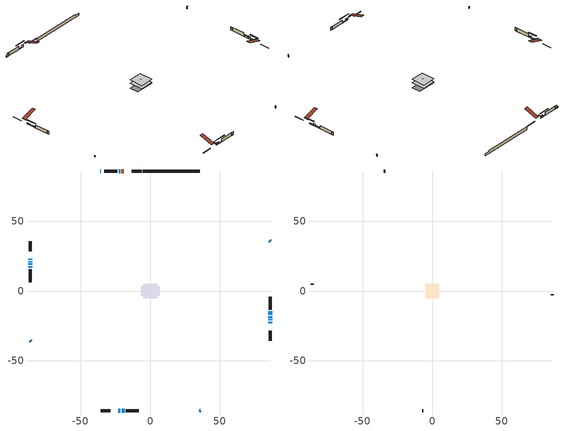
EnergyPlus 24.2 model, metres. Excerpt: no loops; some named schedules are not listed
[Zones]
conditioned space
 floor outside (Floor1 construction): -0.44,-0.44 -0.44,0.44 0.44,0.44 0.44,-0.44 z0.84
 floor adiabatic (AdiabaticFloorConstruction): -5.04,-5.04 -5.04,5.04 5.04,5.04 5.04,-5.04 z0.84
 floor foundation (Slab1 construction): -6.97,-3.28 -6.97,3.28 6.97,3.28 6.97,-3.28 z-1.52
 wall outside (RimJoist1 construction): -6.25,86.13 -13.32,86.13 / -35.67,-86.13 -28.6,-86.13 / -86.13,35.67 -86.13,28.6 / 86.13,-35.67 86.13,-28.6 z0.84:1.14
 wall outside (AdiabaticWallConstruction 1): -18.92,86.13 -20.65,86.13 z0.84:2.87
 wall outside (AdiabaticWallConstruction): -86.13,23.01 -86.13,22.4 z0.84:1.45; -86.13,-35.67 -85.87,-35.93 / -86.13,21.47 -86.13,20.78 / -35.67,86.13 -35.93,85.87 z0.84:1.66; -23.01,-86.13 -21.48,-86.13 z0.84:1.6; -86.13,19.86 -86.13,18.78 / 86.13,-23.01 86.13,-21.94 / -21.57,86.13 -22.64,86.13 / -20.56,-86.13 -18.42,-86.13 z0.84:1.4; 86.13,-21.01 86.13,-20.4 z0.84:1.08; 35.67,-86.13 35.96,-85.84 / 86.13,35.67 85.84,35.96 z0.84:2.37; 86.13,-19.47 86.13,-18 z0.84:2.36; 86.13,-17.07 86.13,-14.43 / -86.13,17.86 -86.13,16.54 z0.84:1.7
 wall outside (Wall1 construction): -23.57,86.13 -32.97,86.13 / -17.49,-86.13 -8.09,-86.13 / -86.13,15.61 -86.13,6.21 / 86.13,-13.5 86.13,-4.1 z0.84:3.28
 wall foundation (FoundationWall1 construction): -5.32,86.13,-1.52 -5.32,86.13,0.84 31.58,86.13,0.84 31.58,86.13,0.11 35.67,86.13,0.11 35.67,86.13,-1.52
 window (WindowConstruction 9): -86.13,23.01 -86.13,22.4 z0.84:1.45
 window (WindowConstruction 6): -86.13,-35.67 -85.87,-35.93 z0.84:1.65
 window (WindowConstruction 7): -86.13,21.47 -86.13,20.78 z0.84:1.65
 window (WindowConstruction 8): -23.01,-86.13 -21.48,-86.13 z0.84:1.6
 window (WindowConstruction 11): -86.13,19.85 -86.13,18.79 z0.84:1.4
 window (WindowConstruction 12): 86.13,-23.01 86.13,-21.94 z0.84:1.4
 window (WindowConstruction 13): -21.57,86.13 -22.64,86.13 z0.84:1.4
 window (WindowConstruction 14): -20.55,-86.13 -18.42,-86.13 z0.84:1.4
 window (WindowConstruction 10): 86.13,-21.01 86.13,-20.4 z0.84:1.08
 window (WindowConstruction): 35.67,-86.13 35.96,-85.84 z0.84:2.36
 window (WindowConstruction 1): 86.13,-19.47 86.13,-18 z0.84:2.36
 window (WindowConstruction 2): 86.13,35.67 85.84,35.96 z0.84:2.36
 window (WindowConstruction 3): 86.13,-17.07 86.13,-14.43 z0.84:1.7
 window (WindowConstruction 4): -86.13,17.86 -86.13,16.54 z0.84:1.7
 window (WindowConstruction 5): -35.67,86.13 -35.93,85.87 z0.84:1.65
 door (Door): -18.92,86.13 -20.65,86.13 z0.84:2.87
 ceiling adiabatic (AdiabaticFloorConstruction): 5.04,-5.04 5.04,5.04 -5.04,5.04 -5.04,-5.04 z0.84
attic - vented
 floor to conditioned space (Floor2 construction Reversed): -5.04,-5.04 -5.04,5.04 5.04,5.04 5.04,-5.04 z3.28
 floor to conditioned space (Floor3 construction Reversed): -0.44,-0.44 -0.44,0.44 0.44,0.44 0.44,-0.44 z3.28
 wall outside (Wall2 construction): -33.9,86.13 -34.75,86.13 / -7.16,-86.13 -6.32,-86.13 / -86.13,5.28 -86.13,4.43 / 86.13,-3.17 86.13,-2.33 z0.84:3.28
 roof outside (Roof1 construction): -16.84,86.13,3.28 -16.84,76.31,6.55 -14.25,76.31,6.55 -14.25,86.13,3.28; -25.09,-86.13,3.28 -25.09,-76.31,6.55 -27.67,-76.31,6.55 -27.67,-86.13,3.28; -86.13,25.09,3.28 -76.31,25.09,6.55 -76.31,27.67,6.55 -86.13,27.67,3.28; 86.13,-25.09,3.28 76.31,-25.09,6.55 76.31,-27.67,6.55 86.13,-27.67,3.28
 roof outside (Roof2 construction): -17.99,86.13,3.28 -17.99,85.25,3.42 -17.77,85.25,3.42 -17.77,86.13,3.28; -23.94,-86.13,3.28 -23.94,-85.25,3.42 -24.16,-85.25,3.42 -24.16,-86.13,3.28; -86.13,23.94,3.28 -85.25,23.94,3.42 -85.25,24.16,3.42 -86.13,24.16,3.28; 86.13,-23.94,3.28 85.25,-23.94,3.42 85.25,-24.16,3.42 86.13,-24.16,3.28
shading: -86.13,22.17 -86.13,23.24 -86.74,23.24 -86.74,22.17 z1.68; -85.77,-36.03 -86.23,-35.57 -86.44,-35.78 -85.98,-36.24 z1.8; -86.13,20.63 -86.13,21.62 -86.28,21.62 -86.28,20.63 z1.8; -20.79,-86.13 -23.7,-86.13 -23.7,-86.51 -20.79,-86.51 z2.29; -86.13,15.89 -86.13,22.75 -86.67,22.75 -86.67,15.89 z4.3; 86.13,-19.04 86.13,-25.91 86.67,-25.91 86.67,-19.04 z4.3; -26.15,86.13 -18.06,86.13 -18.06,86.51 -26.15,86.51 z4.91; -14.91,-86.13 -24.07,-86.13 -24.07,-86.51 -14.91,-86.51 z4.91; 86.13,-20.17 86.13,-21.24 86.74,-21.24 86.74,-20.17 z1.31; 36.07,-85.73 35.57,-86.23 35.78,-86.44 36.28,-85.95 z2.51; 86.13,-17.85 86.13,-19.62 86.28,-19.62 86.28,-17.85 z2.51; 85.73,36.07 86.23,35.57 86.44,35.78 85.95,36.28 z2.51; 86.13,-14.28 86.13,-17.22 86.67,-17.22 86.67,-14.28 z1.85; -86.13,16.39 -86.13,18.01 -86.67,18.01 -86.67,16.39 z1.85; -36.03,85.77 -35.57,86.23 -35.78,86.44 -36.24,85.98 z1.8
[Building]
Building 1: Terrain=Suburbs
[Site:Location]
Fort Smith AP_NT: Latitude {deg}=60.02; Longitude {deg}=-111.96; Time Zone {hr}=-7; Elevation {m}=205; Keep Site Location Information=Yes
[Site:GroundTemperature:Shallow]
-7.75644, -10.6724, -10.9059, -9.52215, -3.96707, 1.56214, 6.35566, 9.39224, 9.65022, 7.18047, 2.50918, -2.85041
[Site:WaterMainsTemperature]
Calculation Method=Schedule; Temperature Schedule=mains temperature schedule
[Material] Roughness=Rough; Thermal Absorptance=0.9
Name | Thickness {m} | Conductivity {W/m-K} | Density {kg/m3} | Specific Heat {J/kg-K} | Solar Absorptance | Visible Absorptance
asphalt or fiberglass shingles | 0.00635 | 0.162714 | 1121.4 | 1465.45 | 0.4 | 0.4
ceiling loosefill ins | 0.254 | 0.0480833 | 16.02 | 1046.75 | 0.7 | 0.7
ceiling loosefill ins 1 | 0.169333 | 0.0480833 | 16.02 | 1046.75 | 0.7 | 0.7
ceiling stud and cavity | 0.1397 | 0.188002 | 65.682 | 1177.47 | 0.7 | 0.7
ceiling stud and cavity 1 | 0.1397 | 0.376001 | 65.682 | 1177.47 | 0.7 | 0.7
concrete 4.0 in. | 0.1016 | 1.803125 | 2242.8 | 837.4 | 0.7 | 0.7
concrete 8.0 in. | 0.2032 | 1.803125 | 2242.8 | 837.4 | 0.7 | 0.7
door material | 0.04445 | 0.053851 | 512.64 | 1214.23 | 0.7 | 0.7
exterior vertical ins | 0.0848585 | 0.029427 | 32.04 | 1214.23 | 0.7 | 0.7
floor covering | 0.0127 | 0.0433444 | 54.468 | 1339.84 | 0.6 | 0.6
floor rigid ins; rim joist rigid ins; wall rigid ins | 0.103632 | 0.029427 | 32.04 | 1214.23 | 0.7 | 0.7
floor rigid ins 1; wall rigid ins 1 | 0.512978 | 0.029427 | 32.04 | 1214.23 | 0.7 | 0.7
floor stud and cavity | 0.1397 | 0.328933 | 92.3553 | 1139.71 | 0.7 | 0.7
floor stud and cavity 1 | 0.1397 | 1.75129 | 37.0049 | 1207.88 | 0.7 | 0.7
furniture material conditioned space 1 | 0.1524 | 0.115458 | 640.8 | 1214.23 | 0.6 | 0.6
gypsum board | 0.0127 | 0.160291 | 801 | 837.4 | 0.6 | 0.6
gypsum board 1 | 0.0127 | 0.160291 | 801 | 837.4 | 0.7 | 0.7
osb sheathing 0.5 in. | 0.0127 | 0.115458 | 512.64 | 1214.23 | 0.7 | 0.7
osb sheathing 0.75 in. | 0.01905 | 0.115458 | 512.64 | 1214.23 | 0.7 | 0.7
osb sheathing 2.0 in. | 0.0508 | 0.115458 | 512.64 | 1214.23 | 0.7 | 0.7
rim joist stud and cavity | 0.0508 | 0.0455349 | 125.044 | 1163.47 | 0.6 | 0.6
slab rigid ins | 0.0103627 | 0.029427 | 32.04 | 1214.23 | 0.7 | 0.7
wall stud and cavity | 0.1397 | 0.124551 | 139.0536 | 1170.24 | 0.7 | 0.7
wall stud and cavity 1 | 0.0889 | 6.9971 | 50.32683 | 1063.81 | 0.6 | 0.6
wall stud and cavity 2 | 0.0889 | 0.380278 | 52.3479 | 1209.89 | 0.7 | 0.7
wall stud and cavity 3 | 0.0889 | 0.391764 | 83.0341 | 1211.67 | 0.7 | 0.7
wood siding | 0.0254 | 0.102417 | 544.68 | 1172.36 | 0.4 | 0.4
wood siding 1 | 0.00254 | 0.102417 | 544.68 | 1172.36 | 0.4 | 0.4
wood siding 2; wood siding 3; wood siding 4 | 0.0254 | 0.102417 | 544.68 | 1172.36 | 0.7 | 0.7
[WindowMaterial:SimpleGlazingSystem]
Name | U-Factor {W/m2-K} | Solar Heat Gain Coefficient
WindowMaterial | 2.18376 | 0.43
WindowMaterial 1 | 1.86693 | 0.64
WindowMaterial 2 | 2.02364 | 0.54
WindowMaterial 3 | 2.26779 | 0.37
WindowMaterial 4 | 1.96345 | 0.57
WindowMaterial 5 | 2.03216 | 0.53
WindowMaterial 6 | 2.86512 | 0.58
WindowMaterial 7 | 2.88499 | 0.45
WindowMaterial 8 | 2.17638 | 0.44
WindowMaterial 9 | 2.12244 | 0.47
[Construction]
AdiabaticFloorConstruction: floor stud and cavity 1, floor rigid ins 1, osb sheathing 0.75 in., floor covering
AdiabaticWallConstruction: wood siding 3, wall rigid ins 1, wall stud and cavity 2, gypsum board
AdiabaticWallConstruction 1: wood siding 4, wall rigid ins 1, wall stud and cavity 2, gypsum board
Door: door material
Floor1 construction: floor stud and cavity, floor rigid ins, osb sheathing 0.75 in., floor covering
Floor2 construction Reversed: gypsum board, ceiling stud and cavity, ceiling loosefill ins
Floor3 construction Reversed: gypsum board, ceiling stud and cavity 1, ceiling loosefill ins 1
FoundationWall1 construction: concrete 8.0 in., gypsum board 1
furniture construction conditioned space 1: furniture material conditioned space 1
PartitionWallConstruction: gypsum board, wall stud and cavity 3, gypsum board
RimJoist1 construction: wood siding 2, rim joist rigid ins, osb sheathing 2.0 in., rim joist stud and cavity
Roof1 construction; Roof2 construction: asphalt or fiberglass shingles
Slab1 construction: slab rigid ins, concrete 4.0 in.
Wall1 construction: wood siding, wall rigid ins, osb sheathing 0.5 in., wall stud and cavity, gypsum board
Wall2 construction: wood siding 1, wall stud and cavity 1
WindowConstruction; WindowConstruction 2: WindowMaterial
WindowConstruction 1: WindowMaterial 1
WindowConstruction 10: WindowMaterial 7
WindowConstruction 11: WindowMaterial 8
WindowConstruction 12; WindowConstruction 13; WindowConstruction 14: WindowMaterial 9
WindowConstruction 3; WindowConstruction 4: WindowMaterial 2
WindowConstruction 5; WindowConstruction 6: WindowMaterial 3
WindowConstruction 7: WindowMaterial 4
WindowConstruction 8: WindowMaterial 5
WindowConstruction 9: WindowMaterial 6
[Zone] Multiplier=1; Part of Total Floor Area=Yes
Name | Volume {m3}
attic - vented | 41.8129
conditioned space | 482.8
[Space]
Name | Zone | Volume {m3}
attic - vented 1 | attic - vented | 41.8129
conditioned space 1 | conditioned space | 482.8
[ZoneInfiltration:EffectiveLeakageArea]
infil attic - vented 1: Zone or Space=attic - vented 1; Schedule=Always On Discrete; Effective Air Leakage Area {cm2}=3719.27; Stack Coefficient=0.000397017; Wind Coefficient=1.34625e-05
[ZoneMixing]
whole house fan mix: Zone or Space=attic - vented; Schedule=Always On Continuous; Design Flow Rate Calculation Method=Flow/Zone; Design Flow Rate {m3/s}=0; Source Zone or Space=conditioned space
[SurfaceProperty:ExposedFoundationPerimeter]
Slab1: Exposed Perimeter Calculation Method=TotalExposedPerimeter; Total Exposed Perimeter {m}=40.996
[InternalMass] Zone or ZoneList=conditioned space; Space or SpaceList=conditioned space 1
Name | Construction | Surface Area {m2}
furniture mass conditioned space 1 | furniture construction conditioned space 1 | 77.4643
partition wall mass | PartitionWallConstruction | 193.661
[Lights]
interior lighting: Zone or ZoneList or Space or SpaceList=conditioned space 1; Schedule=interior lighting schedule; Design Level Calculation Method=LightingLevel; Lighting Level {W}=343.2; Return Air Fraction=0; Fraction Radiant=0.6; Fraction Visible=0.2; Fraction Replaceable=1
[People]
occupants: Zone or ZoneList or Space or SpaceList=conditioned space 1; Number of People Schedule=occupants schedule; Number of People Calculation Method=People; Number of People=3; Fraction Radiant=0.314171; Sensible Heat Fraction=0.56303; Activity Level Schedule=occupants activity schedule; Carbon Dioxide Generation Rate {m3/s-W}=0; Enable ASHRAE 55 Comfort Warnings=No; Mean Radiant Temperature Calculation Type=EnclosureAveraged
[ElectricEquipment] Zone or ZoneList or Space or SpaceList=conditioned space 1; Design Level Calculation Method=EquipmentLevel
Name | Schedule | Design Level {W} | Fraction Latent | Fraction Radiant | Fraction Lost
clothes dryer | clothes dryer schedule | 140.772 | 0.015 | 0.081 | 0.85
clothes washer | clothes washer schedule | 32.1985 | 0.03 | 0.162 | 0.7
cooking range | cooking range schedule | 215.147 | 0.08 | 0.432 | 0.2
dishwasher | dishwasher schedule | 66.8632 | 0.3 | 0.18 | 0.4
fridge | fridge schedule | 72.9452 | 0 | 0.6 | 0
mech vent bath fan 0 | mech vent bath fan 0 schedule | 25.1 | 0 | 0 | 1
mech vent bath fan 1 | mech vent bath fan 1 schedule | 25.1 | 0 | 0 | 1
mech vent house fan | mech vent house fan schedule | 16.6667 | 0 | 0 | 0.5
mech vent house fan cfis | mech vent house fan cfis schedule | 0 | 0 | 0 | 0
mech vent range fan 0 | mech vent range fan 0 schedule | 57 | 0 | 0 | 1
misc plug loads | misc plug loads schedule | 494.7 | 0.045 | 0.513 | 0.1
whole house fan | Always On Discrete | 0 | 0 | 0 | 1
[OtherEquipment] Zone or ZoneList or Space or SpaceList=conditioned space 1; Design Level Calculation Method=EquipmentLevel
Name | Fuel Type | Schedule | Design Level {W} | Fraction Latent | Fraction Radiant | Fraction Lost
clothes dryer 1 | Electricity | clothes dryer schedule | 0 | 0.015 | 0.081 | 0.85
cooking range 1 | Electricity | cooking range schedule | 0 | 0.08 | 0.432 | 0.2
general water use latent | None | general water use schedule | 62.594 | 1 | 0 | 0
general water use sensible | None | general water use schedule | -61.6891 | 0 | 0.6 | 0
mech vent house fan latent load | None | Always On Discrete | 0 | 1 | 0 | 0
mech vent house fan sensible load | None | Always On Discrete | 0 | 0 | 0 | 0
water heater energy adjustment1 | Propane | Always On Discrete | 0.01 | 0 | 0 | 1
[ZoneInfiltration:DesignFlowRate] Zone or ZoneList or Space or SpaceList=conditioned space 1; Schedule=Always On Discrete; Design Flow Rate Calculation Method=Flow/Zone; Design Flow Rate {m3/s}=0
infil flow; natural vent flow; whole house fan flow
[Foundation:Kiva]
Foundation Kiva 1: Initial Indoor Air Temperature {C}=18; Wall Height Above Grade {m}=0.839998; Wall Depth Below Slab {m}=0.2032; Custom Block Material Name 1=exterior vertical ins; Custom Block Depth 1 {m}=2.36001; Custom Block X Position 1 {m}=0.2159; Custom Block Z Position 1 {m}=0
[Foundation:Kiva:Settings]
Soil Conductivity {W/m-K}=0.849921; Soil Density {kg/m3}=1842.3; Soil Specific Heat {J/kg-K}=418.7; Ground Solar Absorptivity=0.9; Ground Thermal Absorptivity=0.9; Ground Surface Roughness {m}=0.03; Far-Field Width {m}=40; Deep-Ground Boundary Condition=ZeroFlux; Deep-Ground Depth {m}=40; Minimum Cell Dimension {m}=0.2; Maximum Cell Growth Coefficient=3; Simulation Timestep=Timestep
[Exterior:Lights]
exterior lighting: Schedule=exterior lighting schedule; Design Level {W}=75.6
[Schedule:Constant]
Name | Hourly Value
Always On Continuous; mech vent house fan schedule; mech vent house fan cfis schedule; Always On Discrete | 1
occupants activity schedule | 117.228
fridge schedule | 0
[Schedule:Week:Daily]
interior lighting schedule Week Rule - Jan1-Jan27: interior lighting schedule day, interior lighting schedule day, interior lighting schedule day, interior lighting schedule day, interior lighting schedule day, interior lighting schedule day, interior lighting schedule day, interior lighting schedule default day, interior lighting schedule default day, interior lighting schedule default day, interior lighting schedule default day, interior lighting schedule default day
interior lighting schedule Week Rule - Jan28-Feb3: interior lighting schedule day, interior lighting schedule day, interior lighting schedule day, interior lighting schedule day, interior lighting schedule day 1, interior lighting schedule day 1, interior lighting schedule day 1, interior lighting schedule default day, interior lighting schedule default day, interior lighting schedule default day, interior lighting schedule default day, interior lighting schedule default day
interior lighting schedule Week Rule - Feb4-Feb24: interior lighting schedule day 1, interior lighting schedule day 1, interior lighting schedule day 1, interior lighting schedule day 1, interior lighting schedule day 1, interior lighting schedule day 1, interior lighting schedule day 1, interior lighting schedule default day, interior lighting schedule default day, interior lighting schedule default day, interior lighting schedule default day, interior lighting schedule default day
interior lighting schedule Week Rule - Feb25-Mar3: interior lighting schedule day 1, interior lighting schedule day 1, interior lighting schedule day 1, interior lighting schedule day 1, interior lighting schedule day 2, interior lighting schedule day 2, interior lighting schedule day 2, interior lighting schedule default day, interior lighting schedule default day, interior lighting schedule default day, interior lighting schedule default day, interior lighting schedule default day
interior lighting schedule Week Rule - Mar4-Mar31: interior lighting schedule day 2, interior lighting schedule day 2, interior lighting schedule day 2, interior lighting schedule day 2, interior lighting schedule day 2, interior lighting schedule day 2, interior lighting schedule day 2, interior lighting schedule default day, interior lighting schedule default day, interior lighting schedule default day, interior lighting schedule default day, interior lighting schedule default day
interior lighting schedule Week Rule - Apr1-Apr28: interior lighting schedule day 3, interior lighting schedule day 3, interior lighting schedule day 3, interior lighting schedule day 3, interior lighting schedule day 3, interior lighting schedule day 3, interior lighting schedule day 3, interior lighting schedule default day, interior lighting schedule default day, interior lighting schedule default day, interior lighting schedule default day, interior lighting schedule default day
interior lighting schedule Week Rule - Apr29-May5: interior lighting schedule day 3, interior lighting schedule day 3, interior lighting schedule day 4, interior lighting schedule day 4, interior lighting schedule day 4, interior lighting schedule day 4, interior lighting schedule day 4, interior lighting schedule default day, interior lighting schedule default day, interior lighting schedule default day, interior lighting schedule default day, interior lighting schedule default day
interior lighting schedule Week Rule - May6-May26: interior lighting schedule day 4, interior lighting schedule day 4, interior lighting schedule day 4, interior lighting schedule day 4, interior lighting schedule day 4, interior lighting schedule day 4, interior lighting schedule day 4, interior lighting schedule default day, interior lighting schedule default day, interior lighting schedule default day, interior lighting schedule default day, interior lighting schedule default day
interior lighting schedule Week Rule - May27-Jun2: interior lighting schedule day 4, interior lighting schedule day 4, interior lighting schedule day 4, interior lighting schedule day 4, interior lighting schedule day 4, interior lighting schedule day 5, interior lighting schedule day 5, interior lighting schedule default day, interior lighting schedule default day, interior lighting schedule default day, interior lighting schedule default day, interior lighting schedule default day
interior lighting schedule Week Rule - Jun3-Jun30: interior lighting schedule day 5, interior lighting schedule day 5, interior lighting schedule day 5, interior lighting schedule day 5, interior lighting schedule day 5, interior lighting schedule day 5, interior lighting schedule day 5, interior lighting schedule default day, interior lighting schedule default day, interior lighting schedule default day, interior lighting schedule default day, interior lighting schedule default day
interior lighting schedule Week Rule - Jul1-Jul28: interior lighting schedule day 6, interior lighting schedule day 6, interior lighting schedule day 6, interior lighting schedule day 6, interior lighting schedule day 6, interior lighting schedule day 6, interior lighting schedule day 6, interior lighting schedule default day, interior lighting schedule default day, interior lighting schedule default day, interior lighting schedule default day, interior lighting schedule default day
interior lighting schedule Week Rule - Jul29-Aug4: interior lighting schedule day 6, interior lighting schedule day 6, interior lighting schedule day 6, interior lighting schedule day 7, interior lighting schedule day 7, interior lighting schedule day 7, interior lighting schedule day 7, interior lighting schedule default day, interior lighting schedule default day, interior lighting schedule default day, interior lighting schedule default day, interior lighting schedule default day
interior lighting schedule Week Rule - Aug5-Aug25: interior lighting schedule day 7, interior lighting schedule day 7, interior lighting schedule day 7, interior lighting schedule day 7, interior lighting schedule day 7, interior lighting schedule day 7, interior lighting schedule day 7, interior lighting schedule default day, interior lighting schedule default day, interior lighting schedule default day, interior lighting schedule default day, interior lighting schedule default day
interior lighting schedule Week Rule - Aug26-Sep1: interior lighting schedule day 7, interior lighting schedule day 7, interior lighting schedule day 7, interior lighting schedule day 7, interior lighting schedule day 7, interior lighting schedule day 7, interior lighting schedule day 8, interior lighting schedule default day, interior lighting schedule default day, interior lighting schedule default day, interior lighting schedule default day, interior lighting schedule default day
interior lighting schedule Week Rule - Sep2-Sep29: interior lighting schedule day 8, interior lighting schedule day 8, interior lighting schedule day 8, interior lighting schedule day 8, interior lighting schedule day 8, interior lighting schedule day 8, interior lighting schedule day 8, interior lighting schedule default day, interior lighting schedule default day, interior lighting schedule default day, interior lighting schedule default day, interior lighting schedule default day
interior lighting schedule Week Rule - Sep30-Oct6: interior lighting schedule day 8, interior lighting schedule day 9, interior lighting schedule day 9, interior lighting schedule day 9, interior lighting schedule day 9, interior lighting schedule day 9, interior lighting schedule day 9, interior lighting schedule default day, interior lighting schedule default day, interior lighting schedule default day, interior lighting schedule default day, interior lighting schedule default day
interior lighting schedule Week Rule - Oct7-Oct27: interior lighting schedule day 9, interior lighting schedule day 9, interior lighting schedule day 9, interior lighting schedule day 9, interior lighting schedule day 9, interior lighting schedule day 9, interior lighting schedule day 9, interior lighting schedule default day, interior lighting schedule default day, interior lighting schedule default day, interior lighting schedule default day, interior lighting schedule default day
interior lighting schedule Week Rule - Oct28-Nov3: interior lighting schedule day 9, interior lighting schedule day 9, interior lighting schedule day 9, interior lighting schedule day 9, interior lighting schedule day 10, interior lighting schedule day 10, interior lighting schedule day 10, interior lighting schedule default day, interior lighting schedule default day, interior lighting schedule default day, interior lighting schedule default day, interior lighting schedule default day
interior lighting schedule Week Rule - Nov4-Nov24: interior lighting schedule day 10, interior lighting schedule day 10, interior lighting schedule day 10, interior lighting schedule day 10, interior lighting schedule day 10, interior lighting schedule day 10, interior lighting schedule day 10, interior lighting schedule default day, interior lighting schedule default day, interior lighting schedule default day, interior lighting schedule default day, interior lighting schedule default day
interior lighting schedule Week Rule - Nov25-Dec1: interior lighting schedule day 10, interior lighting schedule day 10, interior lighting schedule day 10, interior lighting schedule day 10, interior lighting schedule day 10, interior lighting schedule day 10, interior lighting schedule day 11, interior lighting schedule default day, interior lighting schedule default day, interior lighting schedule default day, interior lighting schedule default day, interior lighting schedule default day
interior lighting schedule Week Rule - Dec2-Dec31: interior lighting schedule day 11, interior lighting schedule day 11, interior lighting schedule day 11, interior lighting schedule day 11, interior lighting schedule day 11, interior lighting schedule day 11, interior lighting schedule day 11, interior lighting schedule default day, interior lighting schedule default day, interior lighting schedule default day, interior lighting schedule default day, interior lighting schedule default day
occupants schedule Week Rule - Jan1-Dec31: occupants schedule day, occupants schedule day, occupants schedule day, occupants schedule day, occupants schedule day, occupants schedule day, occupants schedule day, occupants schedule default day, occupants schedule default day, occupants schedule default day, occupants schedule default day, occupants schedule default day
clothes dryer schedule Week Rule - Jan1-Dec31: clothes dryer schedule day, clothes dryer schedule day, clothes dryer schedule day, clothes dryer schedule day, clothes dryer schedule day, clothes dryer schedule day, clothes dryer schedule day, clothes dryer schedule default day, clothes dryer schedule default day, clothes dryer schedule default day, clothes dryer schedule default day, clothes dryer schedule default day
clothes washer schedule Week Rule - Jan1-Dec31: clothes washer schedule day, clothes washer schedule day, clothes washer schedule day, clothes washer schedule day, clothes washer schedule day, clothes washer schedule day, clothes washer schedule day, clothes washer schedule default day, clothes washer schedule default day, clothes washer schedule default day, clothes washer schedule default day, clothes washer schedule default day
cooking range schedule Week Rule - Jan1-Dec31: cooking range schedule day, cooking range schedule day, cooking range schedule day, cooking range schedule day, cooking range schedule day, cooking range schedule day, cooking range schedule day, cooking range schedule default day, cooking range schedule default day, cooking range schedule default day, cooking range schedule default day, cooking range schedule default day
dishwasher schedule Week Rule - Jan1-Dec31: dishwasher schedule day, dishwasher schedule day, dishwasher schedule day, dishwasher schedule day, dishwasher schedule day, dishwasher schedule day, dishwasher schedule day, dishwasher schedule default day, dishwasher schedule default day, dishwasher schedule default day, dishwasher schedule default day, dishwasher schedule default day
mech vent bath fan 0 schedule Week Rule - Jan1-Dec31: mech vent bath fan 0 schedule day, mech vent bath fan 0 schedule day, mech vent bath fan 0 schedule day, mech vent bath fan 0 schedule day, mech vent bath fan 0 schedule day, mech vent bath fan 0 schedule day, mech vent bath fan 0 schedule day, mech vent bath fan 0 schedule default day, mech vent bath fan 0 schedule default day, mech vent bath fan 0 schedule default day, mech vent bath fan 0 schedule default day, mech vent bath fan 0 schedule default day
mech vent bath fan 1 schedule Week Rule - Jan1-Dec31: mech vent bath fan 1 schedule day, mech vent bath fan 1 schedule day, mech vent bath fan 1 schedule day, mech vent bath fan 1 schedule day, mech vent bath fan 1 schedule day, mech vent bath fan 1 schedule day, mech vent bath fan 1 schedule day, mech vent bath fan 1 schedule default day, mech vent bath fan 1 schedule default day, mech vent bath fan 1 schedule default day, mech vent bath fan 1 schedule default day, mech vent bath fan 1 schedule default day
mech vent range fan 0 schedule Week Rule - Jan1-Dec31: mech vent range fan 0 schedule day, mech vent range fan 0 schedule day, mech vent range fan 0 schedule day, mech vent range fan 0 schedule day, mech vent range fan 0 schedule day, mech vent range fan 0 schedule day, mech vent range fan 0 schedule day, mech vent range fan 0 schedule default day, mech vent range fan 0 schedule default day, mech vent range fan 0 schedule default day, mech vent range fan 0 schedule default day, mech vent range fan 0 schedule default day
misc plug loads schedule Week Rule - Jan1-Dec31: misc plug loads schedule day, misc plug loads schedule day, misc plug loads schedule day, misc plug loads schedule day, misc plug loads schedule day, misc plug loads schedule day, misc plug loads schedule day, misc plug loads schedule default day, misc plug loads schedule default day, misc plug loads schedule default day, misc plug loads schedule default day, misc plug loads schedule default day
general water use schedule Week Rule - Jan1-Dec31: general water use schedule day, general water use schedule day, general water use schedule day, general water use schedule day, general water use schedule day, general water use schedule day, general water use schedule day, general water use schedule default day, general water use schedule default day, general water use schedule default day, general water use schedule default day, general water use schedule default day
exterior lighting schedule Week Rule - Jan1-Jan27: exterior lighting schedule day, exterior lighting schedule day, exterior lighting schedule day, exterior lighting schedule day, exterior lighting schedule day, exterior lighting schedule day, exterior lighting schedule day, exterior lighting schedule default day, exterior lighting schedule default day, exterior lighting schedule default day, exterior lighting schedule default day, exterior lighting schedule default day
exterior lighting schedule Week Rule - Jan28-Feb3: exterior lighting schedule day, exterior lighting schedule day, exterior lighting schedule day, exterior lighting schedule day, exterior lighting schedule day 1, exterior lighting schedule day 1, exterior lighting schedule day 1, exterior lighting schedule default day, exterior lighting schedule default day, exterior lighting schedule default day, exterior lighting schedule default day, exterior lighting schedule default day
exterior lighting schedule Week Rule - Feb4-Feb24: exterior lighting schedule day 1, exterior lighting schedule day 1, exterior lighting schedule day 1, exterior lighting schedule day 1, exterior lighting schedule day 1, exterior lighting schedule day 1, exterior lighting schedule day 1, exterior lighting schedule default day, exterior lighting schedule default day, exterior lighting schedule default day, exterior lighting schedule default day, exterior lighting schedule default day
exterior lighting schedule Week Rule - Feb25-Mar3: exterior lighting schedule day 1, exterior lighting schedule day 1, exterior lighting schedule day 1, exterior lighting schedule day 1, exterior lighting schedule day 2, exterior lighting schedule day 2, exterior lighting schedule day 2, exterior lighting schedule default day, exterior lighting schedule default day, exterior lighting schedule default day, exterior lighting schedule default day, exterior lighting schedule default day
exterior lighting schedule Week Rule - Mar4-Mar31: exterior lighting schedule day 2, exterior lighting schedule day 2, exterior lighting schedule day 2, exterior lighting schedule day 2, exterior lighting schedule day 2, exterior lighting schedule day 2, exterior lighting schedule day 2, exterior lighting schedule default day, exterior lighting schedule default day, exterior lighting schedule default day, exterior lighting schedule default day, exterior lighting schedule default day
exterior lighting schedule Week Rule - Apr1-Apr28: exterior lighting schedule day 3, exterior lighting schedule day 3, exterior lighting schedule day 3, exterior lighting schedule day 3, exterior lighting schedule day 3, exterior lighting schedule day 3, exterior lighting schedule day 3, exterior lighting schedule default day, exterior lighting schedule default day, exterior lighting schedule default day, exterior lighting schedule default day, exterior lighting schedule default day
exterior lighting schedule Week Rule - Apr29-May5: exterior lighting schedule day 3, exterior lighting schedule day 3, exterior lighting schedule day 4, exterior lighting schedule day 4, exterior lighting schedule day 4, exterior lighting schedule day 4, exterior lighting schedule day 4, exterior lighting schedule default day, exterior lighting schedule default day, exterior lighting schedule default day, exterior lighting schedule default day, exterior lighting schedule default day
exterior lighting schedule Week Rule - May6-May26: exterior lighting schedule day 4, exterior lighting schedule day 4, exterior lighting schedule day 4, exterior lighting schedule day 4, exterior lighting schedule day 4, exterior lighting schedule day 4, exterior lighting schedule day 4, exterior lighting schedule default day, exterior lighting schedule default day, exterior lighting schedule default day, exterior lighting schedule default day, exterior lighting schedule default day
exterior lighting schedule Week Rule - May27-Jun2: exterior lighting schedule day 4, exterior lighting schedule day 4, exterior lighting schedule day 4, exterior lighting schedule day 4, exterior lighting schedule day 4, exterior lighting schedule day 5, exterior lighting schedule day 5, exterior lighting schedule default day, exterior lighting schedule default day, exterior lighting schedule default day, exterior lighting schedule default day, exterior lighting schedule default day
exterior lighting schedule Week Rule - Jun3-Jun30: exterior lighting schedule day 5, exterior lighting schedule day 5, exterior lighting schedule day 5, exterior lighting schedule day 5, exterior lighting schedule day 5, exterior lighting schedule day 5, exterior lighting schedule day 5, exterior lighting schedule default day, exterior lighting schedule default day, exterior lighting schedule default day, exterior lighting schedule default day, exterior lighting schedule default day
exterior lighting schedule Week Rule - Jul1-Jul28: exterior lighting schedule day 6, exterior lighting schedule day 6, exterior lighting schedule day 6, exterior lighting schedule day 6, exterior lighting schedule day 6, exterior lighting schedule day 6, exterior lighting schedule day 6, exterior lighting schedule default day, exterior lighting schedule default day, exterior lighting schedule default day, exterior lighting schedule default day, exterior lighting schedule default day
exterior lighting schedule Week Rule - Jul29-Aug4: exterior lighting schedule day 6, exterior lighting schedule day 6, exterior lighting schedule day 6, exterior lighting schedule day 7, exterior lighting schedule day 7, exterior lighting schedule day 7, exterior lighting schedule day 7, exterior lighting schedule default day, exterior lighting schedule default day, exterior lighting schedule default day, exterior lighting schedule default day, exterior lighting schedule default day
exterior lighting schedule Week Rule - Aug5-Aug25: exterior lighting schedule day 7, exterior lighting schedule day 7, exterior lighting schedule day 7, exterior lighting schedule day 7, exterior lighting schedule day 7, exterior lighting schedule day 7, exterior lighting schedule day 7, exterior lighting schedule default day, exterior lighting schedule default day, exterior lighting schedule default day, exterior lighting schedule default day, exterior lighting schedule default day
exterior lighting schedule Week Rule - Aug26-Sep1: exterior lighting schedule day 7, exterior lighting schedule day 7, exterior lighting schedule day 7, exterior lighting schedule day 7, exterior lighting schedule day 7, exterior lighting schedule day 7, exterior lighting schedule day 8, exterior lighting schedule default day, exterior lighting schedule default day, exterior lighting schedule default day, exterior lighting schedule default day, exterior lighting schedule default day
exterior lighting schedule Week Rule - Sep2-Sep29: exterior lighting schedule day 8, exterior lighting schedule day 8, exterior lighting schedule day 8, exterior lighting schedule day 8, exterior lighting schedule day 8, exterior lighting schedule day 8, exterior lighting schedule day 8, exterior lighting schedule default day, exterior lighting schedule default day, exterior lighting schedule default day, exterior lighting schedule default day, exterior lighting schedule default day
[Schedule:Year]
interior lighting schedule: interior lighting schedule Week Rule - Jan1-Jan27, 1, 1, 1, 27, interior lighting schedule Week Rule - Jan28-Feb3, 1, 28, 2, 3, interior lighting schedule Week Rule - Feb4-Feb24, 2, 4, 2, 24, interior lighting schedule Week Rule - Feb25-Mar3, 2, 25, 3, 3, interior lighting schedule Week Rule - Mar4-Mar31, 3, 4, 3, 31, interior lighting schedule Week Rule - Apr1-Apr28, 4, 1, 4, 28, interior lighting schedule Week Rule - Apr29-May5, 4, 29, 5, 5, interior lighting schedule Week Rule - May6-May26, 5, 6, 5, 26, interior lighting schedule Week Rule - May27-Jun2, 5, 27, 6, 2, interior lighting schedule Week Rule - Jun3-Jun30, 6, 3, 6, 30, interior lighting schedule Week Rule - Jul1-Jul28, 7, 1, 7, 28, interior lighting schedule Week Rule - Jul29-Aug4, 7, 29, 8, 4, interior lighting schedule Week Rule - Aug5-Aug25, 8, 5, 8, 25, interior lighting schedule Week Rule - Aug26-Sep1, 8, 26, 9, 1, interior lighting schedule Week Rule - Sep2-Sep29, 9, 2, 9, 29, interior lighting schedule Week Rule - Sep30-Oct6, 9, 30, 10, 6, interior lighting schedule Week Rule - Oct7-Oct27, 10, 7, 10, 27, interior lighting schedule Week Rule - Oct28-Nov3, 10, 28, 11, 3, interior lighting schedule Week Rule - Nov4-Nov24, 11, 4, 11, 24, interior lighting schedule Week Rule - Nov25-Dec1, 11, 25, 12, 1, interior lighting schedule Week Rule - Dec2-Dec31, 12, 2, 12, 31
occupants schedule: occupants schedule Week Rule - Jan1-Dec31, 1, 1, 12, 31
clothes dryer schedule: clothes dryer schedule Week Rule - Jan1-Dec31, 1, 1, 12, 31
clothes washer schedule: clothes washer schedule Week Rule - Jan1-Dec31, 1, 1, 12, 31
cooking range schedule: cooking range schedule Week Rule - Jan1-Dec31, 1, 1, 12, 31
dishwasher schedule: dishwasher schedule Week Rule - Jan1-Dec31, 1, 1, 12, 31
mech vent bath fan 0 schedule: mech vent bath fan 0 schedule Week Rule - Jan1-Dec31, 1, 1, 12, 31
mech vent bath fan 1 schedule: mech vent bath fan 1 schedule Week Rule - Jan1-Dec31, 1, 1, 12, 31
mech vent range fan 0 schedule: mech vent range fan 0 schedule Week Rule - Jan1-Dec31, 1, 1, 12, 31
misc plug loads schedule: misc plug loads schedule Week Rule - Jan1-Dec31, 1, 1, 12, 31
general water use schedule: general water use schedule Week Rule - Jan1-Dec31, 1, 1, 12, 31
exterior lighting schedule: exterior lighting schedule Week Rule - Jan1-Jan27, 1, 1, 1, 27, exterior lighting schedule Week Rule - Jan28-Feb3, 1, 28, 2, 3, exterior lighting schedule Week Rule - Feb4-Feb24, 2, 4, 2, 24, exterior lighting schedule Week Rule - Feb25-Mar3, 2, 25, 3, 3, exterior lighting schedule Week Rule - Mar4-Mar31, 3, 4, 3, 31, exterior lighting schedule Week Rule - Apr1-Apr28, 4, 1, 4, 28, exterior lighting schedule Week Rule - Apr29-May5, 4, 29, 5, 5, exterior lighting schedule Week Rule - May6-May26, 5, 6, 5, 26, exterior lighting schedule Week Rule - May27-Jun2, 5, 27, 6, 2, exterior lighting schedule Week Rule - Jun3-Jun30, 6, 3, 6, 30, exterior lighting schedule Week Rule - Jul1-Jul28, 7, 1, 7, 28, exterior lighting schedule Week Rule - Jul29-Aug4, 7, 29, 8, 4, exterior lighting schedule Week Rule - Aug5-Aug25, 8, 5, 8, 25, exterior lighting schedule Week Rule - Aug26-Sep1, 8, 26, 9, 1, exterior lighting schedule Week Rule - Sep2-Sep29, 9, 2, 9, 29, exterior lighting schedule Week Rule - Sep30-Oct6, 9, 30, 10, 6, exterior lighting schedule Week Rule - Oct7-Oct27, 10, 7, 10, 27, exterior lighting schedule Week Rule - Oct28-Nov3, 10, 28, 11, 3, exterior lighting schedule Week Rule - Nov4-Nov24, 11, 4, 11, 24, exterior lighting schedule Week Rule - Nov25-Dec1, 11, 25, 12, 1, exterior lighting schedule Week Rule - Dec2-Dec31, 12, 2, 12, 31
[Schedule:Compact]
mains temperature schedule: Through: 01/01, For: AllDays, Until: 24:00, 0.134444, Through: 01/02, For: AllDays, Until: 24:00, 0.0577778, Through: 01/03, For: AllDays, Until: 24:00, 0, Through: 01/04, For: AllDays, Until: 24:00, 0, Through: 01/05, For: AllDays, Until: 24:00, 0, Through: 01/06, For: AllDays, Until: 24:00, 0, Through: 01/07, For: AllDays, Until: 24:00, 0, Through: 01/08, For: AllDays, Until: 24:00, 0, Through: 01/09, For: AllDays, Until: 24:00, 0, Through: 01/10, For: AllDays, Until: 24:00, 0, Through: 01/11, For: AllDays, Until: 24:00, 0, Through: 01/12, For: AllDays, Until: 24:00, 0, Through: 01/13, For: AllDays, Until: 24:00, 0, Through: 01/14, For: AllDays, Until: 24:00, 0, Through: 01/15, For: AllDays, Until: 24:00, 0, Through: 01/16, For: AllDays, Until: 24:00, 0, Through: 01/17, For: AllDays, Until: 24:00, 0, Through: 01/18, For: AllDays, Until: 24:00, 0, Through: 01/19, For: AllDays, Until: 24:00, 0, Through: 01/20, For: AllDays, Until: 24:00, 0, Through: 01/21, For: AllDays, Until: 24:00, 0, Through: 01/22, For: AllDays, Until: 24:00, 0, Through: 01/23, For: AllDays, Until: 24:00, 0, Through: 01/24, For: AllDays, Until: 24:00, 0, Through: 01/25, For: AllDays, Until: 24:00, 0, Through: 01/26, For: AllDays, Until: 24:00, 0, Through: 01/27, For: AllDays, Until: 24:00, 0, Through: 01/28, For: AllDays, Until: 24:00, 0, Through: 01/29, For: AllDays, Until: 24:00, 0, Through: 01/30, For: AllDays, Until: 24:00, 0, Through: 01/31, For: AllDays, Until: 24:00, 0, Through: 02/01, For: AllDays, Until: 24:00, 0, Through: 02/02, For: AllDays, Until: 24:00, 0, Through: 02/03, For: AllDays, Until: 24:00, 0, Through: 02/04, For: AllDays, Until: 24:00, 0, Through: 02/05, For: AllDays, Until: 24:00, 0, Through: 02/06, For: AllDays, Until: 24:00, 0, Through: 02/07, For: AllDays, Until: 24:00, 0, Through: 02/08, For: AllDays, Until: 24:00, 0, Through: 02/09, For: AllDays, Until: 24:00, 0, Through: 02/10, For: AllDays, Until: 24:00, 0, Through: 02/11, For: AllDays, Until: 24:00, 0, Through: 02/12, For: AllDays, Until: 24:00, 0, Through: 02/13, For: AllDays, Until: 24:00, 0, Through: 02/14, For: AllDays, Until: 24:00, 0, Through: 02/15, For: AllDays, Until: 24:00, 0, Through: 02/16, For: AllDays, Until: 24:00, 0, Through: 02/17, For: AllDays, Until: 24:00, 0, Through: 02/18, For: AllDays, Until: 24:00, 0, Through: 02/19, For: AllDays, Until: 24:00, 0, Through: 02/20, For: AllDays, Until: 24:00, 0, Through: 02/21, For: AllDays, Until: 24:00, 0, Through: 02/22, For: AllDays, Until: 24:00, 0, Through: 02/23, For: AllDays, Until: 24:00, 0, Through: 02/24, For: AllDays, Until: 24:00, 0, Through: 02/25, For: AllDays, Until: 24:00, 0, Through: 02/26, For: AllDays, Until: 24:00, 0, Through: 02/27, For: AllDays, Until: 24:00, 0, Through: 02/28, For: AllDays, Until: 24:00, 0, Through: 03/01, For: AllDays, Until: 24:00, 0, Through: 03/02, For: AllDays, Until: 24:00, 0, Through: 03/03, For: AllDays, Until: 24:00, 0, Through: 03/04, For: AllDays, Until: 24:00, 0, Through: 03/05, For: AllDays, Until: 24:00, 0, Through: 03/06, For: AllDays, Until: 24:00, 0, Through: 03/07, For: AllDays, Until: 24:00, 0, Through: 03/08, For: AllDays, Until: 24:00, 0, Through: 03/09, For: AllDays, Until: 24:00, 0, Through: 03/10, For: AllDays, Until: 24:00, 0, Through: 03/11, For: AllDays, Until: 24:00, 0, Through: 03/12, For: AllDays, Until: 24:00, 0, Through: 03/13, For: AllDays, Until: 24:00, 0, Through: 03/14, For: AllDays, Until: 24:00, 0, Through: 03/15, For: AllDays, Until: 24:00, 0, Through: 03/16, For: AllDays, Until: 24:00, 0, Through: 03/17, For: AllDays, Until: 24:00, 0, Through: 03/18, For: AllDays, Until: 24:00, 0, Through: 03/19, For: AllDays, Until: 24:00, 0, Through: 03/20, For: AllDays, Until: 24:00, 0, Through: 03/21, For: AllDays, Until: 24:00, 0, Through: 03/22, For: AllDays, Until: 24:00, 0, Through: 03/23, For: AllDays, Until: 24:00, 0, Through: 03/24, For: AllDays, Until: 24:00, 0, Through: 03/25, For: AllDays, Until: 24:00, 0, Through: 03/26, For: AllDays, Until: 24:00, 0, Through: 03/27, For: AllDays, Until: 24:00, 0, Through: 03/28, For: AllDays, Until: 24:00, 0, Through: 03/29, For: AllDays, Until: 24:00, 0, Through: 03/30, For: AllDays, Until: 24:00, 0, Through: 03/31, For: AllDays, Until: 24:00, 0, Through: 04/01, For: AllDays, Until: 24:00, 0, Through: 04/02, For: AllDays, Until: 24:00, 0, Through: 04/03, For: AllDays, Until: 24:00, 0, Through: 04/04, For: AllDays, Until: 24:00, 0, Through: 04/05, For: AllDays, Until: 24:00, 0, Through: 04/06, For: AllDays, Until: 24:00, 0, Through: 04/07, For: AllDays, Until: 24:00, 0, Through: 04/08, For: AllDays, Until: 24:00, 0, Through: 04/09, For: AllDays, Until: 24:00, 0, Through: 04/10, For: AllDays, Until: 24:00, 0, Through: 04/11, For: AllDays, Until: 24:00, 0, Through: 04/12, For: AllDays, Until: 24:00, 0, Through: 04/13, For: AllDays, Until: 24:00, 0, Through: 04/14, For: AllDays, Until: 24:00, 0, Through: 04/15, For: AllDays, Until: 24:00, 0, Through: 04/16, For: AllDays, Until: 24:00, 0, Through: 04/17, For: AllDays, Until: 24:00, 0, Through: 04/18, For: AllDays, Until: 24:00, 0, Through: 04/19, For: AllDays, Until: 24:00, 0, Through: 04/20, For: AllDays, Until: 24:00, 0, Through: 04/21, For: AllDays, Until: 24:00, 0, Through: 04/22, For: AllDays, Until: 24:00, 0, Through: 04/23, For: AllDays, Until: 24:00, 0, Through: 04/24, For: AllDays, Until: 24:00, 0, Through: 04/25, For: AllDays, Until: 24:00, 0, Through: 04/26, For: AllDays, Until: 24:00, 0, Through: 04/27, For: AllDays, Until: 24:00, 0, Through: 04/28, For: AllDays, Until: 24:00, 0, Through: 04/29, For: AllDays, Until: 24:00, 0, Through: 04/30, For: AllDays, Until: 24:00, 0, Through: 05/01, For: AllDays, Until: 24:00, 0, Through: 05/02, For: AllDays, Until: 24:00, 0, Through: 05/03, For: AllDays, Until: 24:00, 0, Through: 05/04, For: AllDays, Until: 24:00, 0, Through: 05/05, For: AllDays, Until: 24:00, 0.0716667, Through: 05/06, For: AllDays, Until: 24:00, 0.147778, Through: 05/07, For: AllDays, Until: 24:00, 0.225, Through: 05/08, For: AllDays, Until: 24:00, 0.303333, Through: 05/09, For: AllDays, Until: 24:00, 0.381667, Through: 05/10, For: AllDays, Until: 24:00, 0.460556, Through: 05/11, For: AllDays, Until: 24:00, 0.540556, Through: 05/12, For: AllDays, Until: 24:00, 0.621111, Through: 05/13, For: AllDays, Until: 24:00, 0.701667, Through: 05/14, For: AllDays, Until: 24:00, 0.783333, Through: 05/15, For: AllDays, Until: 24:00, 0.865556, Through: 05/16, For: AllDays, Until: 24:00, 0.947778, Through: 05/17, For: AllDays, Until: 24:00, 1.03111, Through: 05/18, For: AllDays, Until: 24:00, 1.11444, Through: 05/19, For: AllDays, Until: 24:00, 1.19833, Through: 05/20, For: AllDays, Until: 24:00, 1.28222, Through: 05/21, For: AllDays, Until: 24:00, 1.36722, Through: 05/22, For: AllDays, Until: 24:00, 1.45222, Through: 05/23, For: AllDays, Until: 24:00, 1.53722, Through: 05/24, For: AllDays, Until: 24:00, 1.62278, Through: 05/25, For: AllDays, Until: 24:00, 1.70889, Through: 05/26, For: AllDays, Until: 24:00, 1.795, Through: 05/27, For: AllDays, Until: 24:00, 1.88167, Through: 05/28, For: AllDays, Until: 24:00, 1.96778, Through: 05/29, For: AllDays, Until: 24:00, 2.05444, Through: 05/30, For: AllDays, Until: 24:00, 2.14167, Through: 05/31, For: AllDays, Until: 24:00, 2.22833, Through: 06/01, For: AllDays, Until: 24:00, 2.31556, Through: 06/02, For: AllDays, Until: 24:00, 2.40278, Through: 06/03, For: AllDays, Until: 24:00, 2.49, Through: 06/04, For: AllDays, Until: 24:00, 2.57722, Through: 06/05, For: AllDays, Until: 24:00, 2.66444, Through: 06/06, For: AllDays, Until: 24:00, 2.75167, Through: 06/07, For: AllDays, Until: 24:00, 2.83889, Through: 06/08, For: AllDays, Until: 24:00, 2.92611, Through: 06/09, For: AllDays, Until: 24:00, 3.01278, Through: 06/10, For: AllDays, Until: 24:00, 3.09944, Through: 06/11, For: AllDays, Until: 24:00, 3.18611, Through: 06/12, For: AllDays, Until: 24:00, 3.27278, Through: 06/13, For: AllDays, Until: 24:00, 3.35889, Through: 06/14, For: AllDays, Until: 24:00, 3.445, Through: 06/15, For: AllDays, Until: 24:00, 3.53056, Through: 06/16, For: AllDays, Until: 24:00, 3.61611, Through: 06/17, For: AllDays, Until: 24:00, 3.70111, Through: 06/18, For: AllDays, Until: 24:00, 3.78611, Through: 06/19, For: AllDays, Until: 24:00, 3.87056, Through: 06/20, For: AllDays, Until: 24:00, 3.95444, Through: 06/21, For: AllDays, Until: 24:00, 4.03778, Through: 06/22, For: AllDays, Until: 24:00, 4.12111, Through: 06/23, For: AllDays, Until: 24:00, 4.20389, Through: 06/24, For: AllDays, Until: 24:00, 4.28611, Through: 06/25, For: AllDays, Until: 24:00, 4.36778, Through: 06/26, For: AllDays, Until: 24:00, 4.44889, Through: 06/27, For: AllDays, Until: 24:00, 4.52944, Through: 06/28, For: AllDays, Until: 24:00, 4.60944, Through: 06/29, For: AllDays, Until: 24:00, 4.68889, Through: 06/30, For: AllDays, Until: 24:00, 4.76778, Through: 07/01, For: AllDays, Until: 24:00, 4.84556, Through: 07/02, For: AllDays, Until: 24:00, 4.92333, Through: 07/03, For: AllDays, Until: 24:00, 5, Through: 07/04, For: AllDays, Until: 24:00, 5.07611, Through: 07/05, For: AllDays, Until: 24:00, 5.15111, Through: 07/06, For: AllDays, Until: 24:00, 5.22556, Through: 07/07, For: AllDays, Until: 24:00, 5.29944, Through: 07/08, For: AllDays, Until: 24:00, 5.37222, Through: 07/09, For: AllDays, Until: 24:00, 5.44444, Through: 07/10, For: AllDays, Until: 24:00, 5.51556, Through: 07/11, For: AllDays, Until: 24:00, 5.58556, Through: 07/12, For: AllDays, Until: 24:00, 5.655, Through: 07/13, For: AllDays, Until: 24:00, 5.72333, Through: 07/14, For: AllDays, Until: 24:00, 5.79111, Through: 07/15, For: AllDays, Until: 24:00, 5.85778, Through: 07/16, For: AllDays, Until: 24:00, 5.92333, Through: 07/17, For: AllDays, Until: 24:00, 5.98778, Through: 07/18, For: AllDays, Until: 24:00, 6.05167, Through: 07/19, For: AllDays, Until: 24:00, 6.11389, Through: 07/20, For: AllDays, Until: 24:00, 6.17556, Through: 07/21, For: AllDays, Until: 24:00, 6.23611, Through: 07/22, For: AllDays, Until: 24:00, 6.29556, Through: 07/23, For: AllDays, Until: 24:00, 6.35333, Through: 07/24, For: AllDays, Until: 24:00, 6.41056, Through: 07/25, For: AllDays, Until: 24:00, 6.46667, Through: 07/26, For: AllDays, Until: 24:00, 6.52111, Through: 07/27, For: AllDays, Until: 24:00, 6.575, Through: 07/28, For: AllDays, Until: 24:00, 6.62722, Through: 07/29, For: AllDays, Until: 24:00, 6.67889, Through: 07/30, For: AllDays, Until: 24:00, 6.72889, Through: 07/31, For: AllDays, Until: 24:00, 6.77722, Through: 08/01, For: AllDays, Until: 24:00, 6.825, Through: 08/02, For: AllDays, Until: 24:00, 6.87111, Through: 08/03, For: AllDays, Until: 24:00, 6.91611, Through: 08/04, For: AllDays, Until: 24:00, 6.96, Through: 08/05, For: AllDays, Until: 24:00, 7.00222, Through: 08/06, For: AllDays, Until: 24:00, 7.04333, Through: 08/07, For: AllDays, Until: 24:00, 7.08278, Through: 08/08, For: AllDays, Until: 24:00, 7.12111, Through: 08/09, For: AllDays, Until: 24:00, 7.15833, Through: 08/10, For: AllDays, Until: 24:00, 7.19389, Through: 08/11, For: AllDays, Until: 24:00, 7.22833, Through: 08/12, For: AllDays, Until: 24:00, 7.26111, Through: 08/13, For: AllDays, Until: 24:00, 7.29278, Through: 08/14, For: AllDays, Until: 24:00, 7.32278, Through: 08/15, For: AllDays, Until: 24:00, 7.35111, Through: 08/16, For: AllDays, Until: 24:00, 7.37833, Through: 08/17, For: AllDays, Until: 24:00, 7.40444, Through: 08/18, For: AllDays, Until: 24:00, 7.42889, Through: 08/19, For: AllDays, Until: 24:00, 7.45167, Through: 08/20, For: AllDays, Until: 24:00, 7.47333, Through: 08/21, For: AllDays, Until: 24:00, 7.49333, Through: 08/22, For: AllDays, Until: 24:00, 7.51167, Through: 08/23, For: AllDays, Until: 24:00, 7.52889, Through: 08/24, For: AllDays, Until: 24:00, 7.54444, Through: 08/25, For: AllDays, Until: 24:00, 7.55889, Through: 08/26, For: AllDays, Until: 24:00, 7.57111, Through: 08/27, For: AllDays, Until: 24:00, 7.58278, Through: 08/28, For: AllDays, Until: 24:00, 7.59222, Through: 08/29, For: AllDays, Until: 24:00, 7.60056, Through: 08/30, For: AllDays, Until: 24:00, 7.60722, Through: 08/31, For: AllDays, Until: 24:00, 7.61222, Through: 09/01, For: AllDays, Until: 24:00, 7.61611, Through: 09/02, For: AllDays, Until: 24:00, 7.61833, Through: 09/03, For: AllDays, Until: 24:00, 7.61889, Through: 09/04, For: AllDays, Until: 24:00, 7.61833, Through: 09/05, For: AllDays, Until: 24:00, 7.61556, Through: 09/06, For: AllDays, Until: 24:00, 7.61222, Through: 09/07, For: AllDays, Until: 24:00, 7.60667, Through: 09/08, For: AllDays, Until: 24:00, 7.6, Through: 09/09, For: AllDays, Until: 24:00, 7.59167, Through: 09/10, For: AllDays, Until: 24:00, 7.58167, Through: 09/11, For: AllDays, Until: 24:00, 7.57056, Through: 09/12, For: AllDays, Until: 24:00, 7.55778, Through: 09/13, For: AllDays, Until: 24:00, 7.54333, Through: 09/14, For: AllDays, Until: 24:00, 7.52778, Through: 09/15, For: AllDays, Until: 24:00, 7.51056, Through: 09/16, For: AllDays, Until: 24:00, 7.49167, Through: 09/17, For: AllDays, Until: 24:00, 7.47167, Through: 09/18, For: AllDays, Until: 24:00, 7.45, Through: 09/19, For: AllDays, Until: 24:00, 7.42722, Through: 09/20, For: AllDays, Until: 24:00, 7.40278, Through: 09/21, For: AllDays, Until: 24:00, 7.37667, Through: 09/22, For: AllDays, Until: 24:00, 7.34944, Through: 09/23, For: AllDays, Until: 24:00, 7.32056, Through: 09/24, For: AllDays, Until: 24:00, 7.29056, Through: 09/25, For: AllDays, Until: 24:00, 7.25889, Through: 09/26, For: AllDays, Until: 24:00, 7.22611, Through: 09/27, For: AllDays, Until: 24:00, 7.19167, Through: 09/28, For: AllDays, Until: 24:00, 7.15556, Through: 09/29, For: AllDays, Until: 24:00, 7.11889, Through: 09/30, For: AllDays, Until: 24:00, 7.08, Through: 10/01, For: AllDays, Until: 24:00, 7.04056, Through: 10/02, For: AllDays, Until: 24:00, 6.99944, Through: 10/03, For: AllDays, Until: 24:00, 6.95667, Through: 10/04, For: AllDays, Until: 24:00, 6.91278, Through: 10/05, For: AllDays, Until: 24:00, 6.86778, Through: 10/06, For: AllDays, Until: 24:00, 6.82167, Through: 10/07, For: AllDays, Until: 24:00, 6.77389, Through: 10/08, For: AllDays, Until: 24:00, 6.725, Through: 10/09, For: AllDays, Until: 24:00, 6.675, Through: 10/10, For: AllDays, Until: 24:00, 6.62389, Through: 10/11, For: AllDays, Until: 24:00, 6.57111, Through: 10/12, For: AllDays, Until: 24:00, 6.51778, Through: 10/13, For: AllDays, Until: 24:00, 6.46278, Through: 10/14, For: AllDays, Until: 24:00, 6.40667, Through: 10/15, For: AllDays, Until: 24:00, 6.34944, Through: 10/16, For: AllDays, Until: 24:00, 6.29111, Through: 10/17, For: AllDays, Until: 24:00, 6.23167, Through: 10/18, For: AllDays, Until: 24:00, 6.17111, Through: 10/19, For: AllDays, Until: 24:00, 6.11, Through: 10/20, For: AllDays, Until: 24:00, 6.04722, Through: 10/21, For: AllDays, Until: 24:00, 5.98333, Through: 10/22, For: AllDays, Until: 24:00, 5.91889, Through: 10/23, For: AllDays, Until: 24:00, 5.85333, Through: 10/24, For: AllDays, Until: 24:00, 5.78667, Through: 10/25, For: AllDays, Until: 24:00, 5.71889, Through: 10/26, For: AllDays, Until: 24:00, 5.65056, Through: 10/27, For: AllDays, Until: 24:00, 5.58111, Through: 10/28, For: AllDays, Until: 24:00, 5.51056, Through: 10/29, For: AllDays, Until: 24:00, 5.43944, Through: 10/30, For: AllDays, Until: 24:00, 5.36722, Through: 10/31, For: AllDays, Until: 24:00, 5.29444, Through: 11/01, For: AllDays, Until: 24:00, 5.22056, Through: 11/02, For: AllDays, Until: 24:00, 5.14611, Through: 11/03, For: AllDays, Until: 24:00, 5.07056, Through: 11/04, For: AllDays, Until: 24:00, 4.99444, Through: 11/05, For: AllDays, Until: 24:00, 4.91778, Through: 11/06, For: AllDays, Until: 24:00, 4.84056, Through: 11/07, For: AllDays, Until: 24:00, 4.76222, Through: 11/08, For: AllDays, Until: 24:00, 4.68333, Through: 11/09, For: AllDays, Until: 24:00, 4.60389, Through: 11/10, For: AllDays, Until: 24:00, 4.52389, Through: 11/11, For: AllDays, Until: 24:00, 4.44333, Through: 11/12, For: AllDays, Until: 24:00, 4.36222, Through: 11/13, For: AllDays, Until: 24:00, 4.28056, Through: 11/14, For: AllDays, Until: 24:00, 4.19833, Through: 11/15, For: AllDays, Until: 24:00, 4.11556, Through: 11/16, For: AllDays, Until: 24:00, 4.03222, Through: 11/17, For: AllDays, Until: 24:00, 3.94833, Through: 11/18, For: AllDays, Until: 24:00, 3.86444, Through: 11/19, For: AllDays, Until: 24:00, 3.78, Through: 11/20, For: AllDays, Until: 24:00, 3.69556, Through: 11/21, For: AllDays, Until: 24:00, 3.61, Through: 11/22, For: AllDays, Until: 24:00, 3.525, Through: 11/23, For: AllDays, Until: 24:00, 3.43889, Through: 11/24, For: AllDays, Until: 24:00, 3.35278, Through: 11/25, For: AllDays, Until: 24:00, 3.26667, Through: 11/26, For: AllDays, Until: 24:00, 3.18, Through: 11/27, For: AllDays, Until: 24:00, 3.09389, Through: 11/28, For: AllDays, Until: 24:00, 3.00667, Through: 11/29, For: AllDays, Until: 24:00, 2.92, Through: 11/30, For: AllDays, Until: 24:00, 2.83278, Through: 12/01, For: AllDays, Until: 24:00, 2.74556, Through: 12/02, For: AllDays, Until: 24:00, 2.65833, Through: 12/03, For: AllDays, Until: 24:00, 2.57111, Through: 12/04, For: AllDays, Until: 24:00, 2.48389, Through: 12/05, For: AllDays, Until: 24:00, 2.39667, Through: 12/06, For: AllDays, Until: 24:00, 2.30944, Through: 12/07, For: AllDays, Until: 24:00, 2.22278, Through: 12/08, For: AllDays, Until: 24:00, 2.13556, Through: 12/09, For: AllDays, Until: 24:00, 2.04889, Through: 12/10, For: AllDays, Until: 24:00, 1.96222, Through: 12/11, For: AllDays, Until: 24:00, 1.87556, Through: 12/12, For: AllDays, Until: 24:00, 1.78889, Through: 12/13, For: AllDays, Until: 24:00, 1.70278, Through: 12/14, For: AllDays, Until: 24:00, 1.61722, Through: 12/15, For: AllDays, Until: 24:00, 1.53167, Through: 12/16, For: AllDays, Until: 24:00, 1.44611, Through: 12/17, For: AllDays, Until: 24:00, 1.36111, Through: 12/18, For: AllDays, Until: 24:00, 1.27667, Through: 12/19, For: AllDays, Until: 24:00, 1.19222, Through: 12/20, For: AllDays, Until: 24:00, 1.10833, Through: 12/21, For: AllDays, Until: 24:00, 1.025, Through: 12/22, For: AllDays, Until: 24:00, 0.942222, Through: 12/23, For: AllDays, Until: 24:00, 0.859444, Through: 12/24, For: AllDays, Until: 24:00, 0.777778, Through: 12/25, For: AllDays, Until: 24:00, 0.696111, Through: 12/26, For: AllDays, Until: 24:00, 0.615556, Through: 12/27, For: AllDays, Until: 24:00, 0.535, Through: 12/28, For: AllDays, Until: 24:00, 0.455556, Through: 12/29, For: AllDays, Until: 24:00, 0.376111, Through: 12/30, For: AllDays, Until: 24:00, 0.297778, Through: 12/31, For: AllDays, Until: 24:00, 0.22
